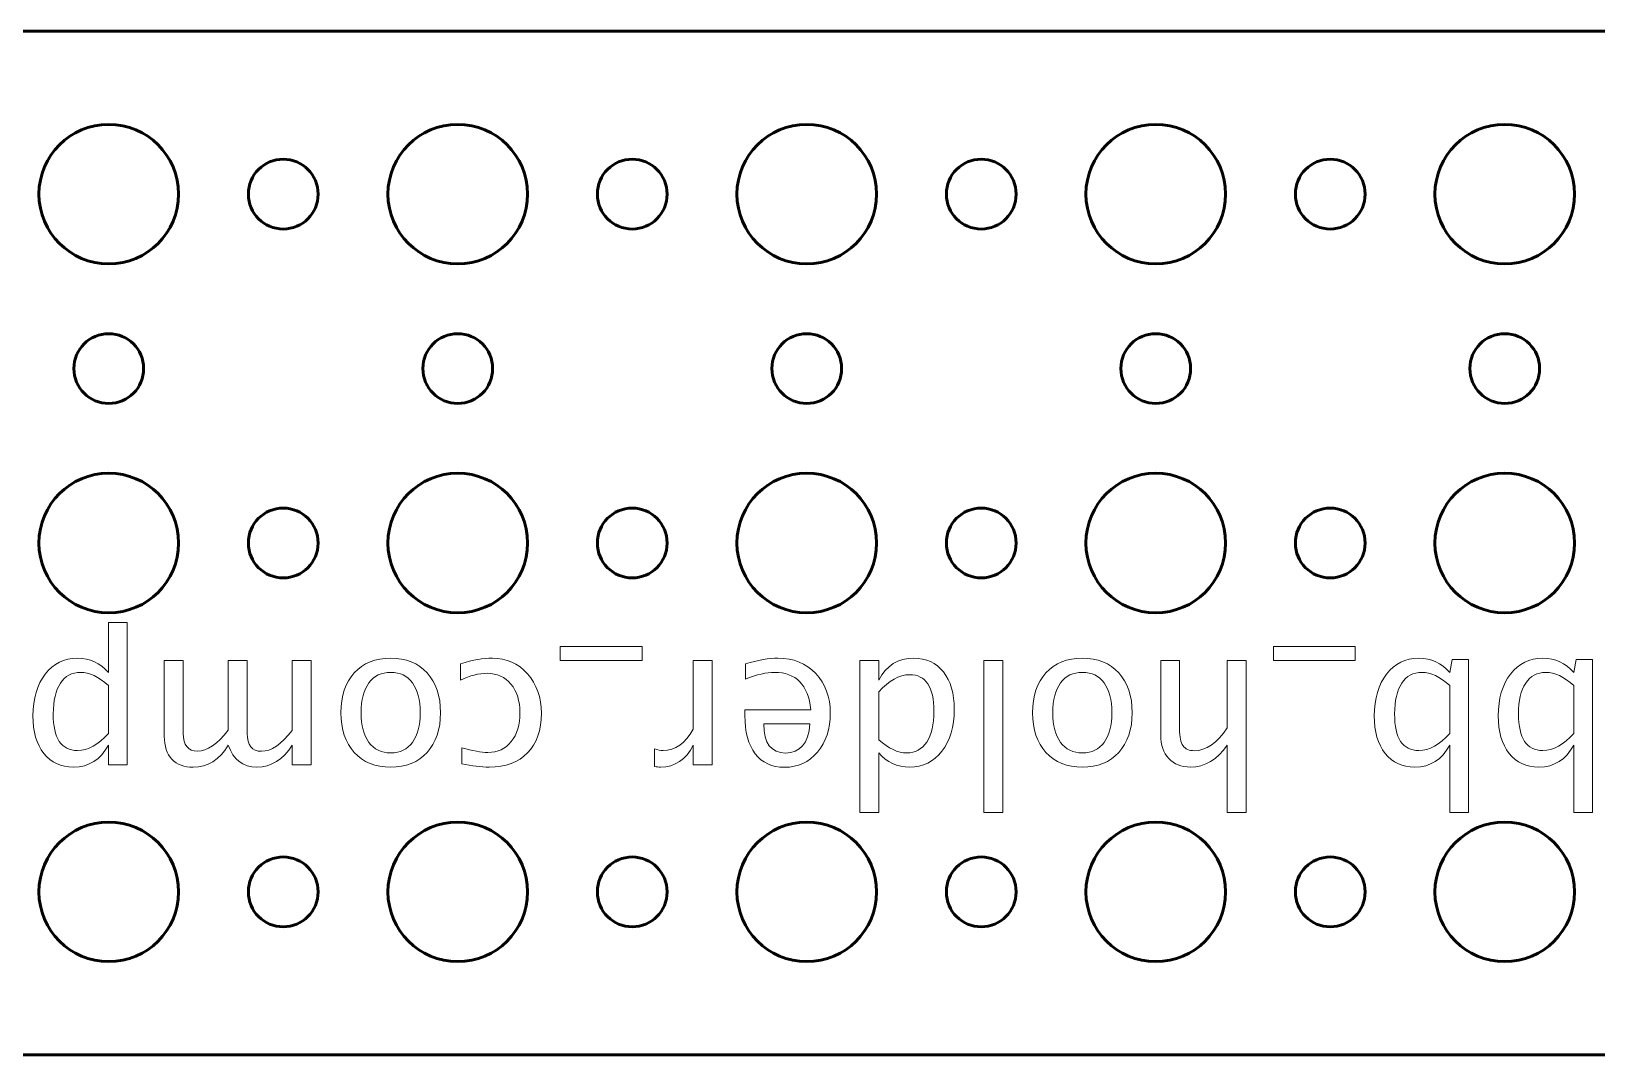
# Model space of a CAD drawing. Header units: centimetres. Extents: x -25.4 to 25.4, y -5.2 to 5.2.
# Drawn here: x 2.67 to 9.4, y 0.8 to 5.2 of the extents above; entities that cross this region are included whole.
import ezdxf

# ---------------------------------------------------------------- set-up
doc = ezdxf.new("R2010")
doc.units = ezdxf.units.CM
doc.header["$MEASUREMENT"] = 0
doc.layers.add('Layer 1', color=7, linetype='Continuous')

msp = doc.modelspace()

# ---------------------------------------------------------------- linework, layer by layer
at = {"layer": 'Layer 1', "lineweight": 53}
for points, knots in [([(15.2, 0.8), (15.2, 0.8), (-15.2, 0.8), (-15.2, 0.8), (-15.2, 0.8), (-15.47614, 0.8), (-15.7, 1.02386), (-15.7, 1.3), (-15.7, 1.3), (-15.7, 1.3), (-15.7, 2.00124), (-15.7, 2.00124), (-15.7, 2.00124), (-15.17095, 2.02729), (-14.75, 2.46449), (-14.75, 3), (-14.75, 3), (-14.75, 3.53551), (-15.17095, 3.97271), (-15.7, 3.99876), (-15.7, 3.99876), (-15.7, 3.99876), (-15.7, 4.7), (-15.7, 4.7), (-15.7, 4.7), (-15.7, 4.97614), (-15.47614, 5.2), (-15.2, 5.2), (-15.2, 5.2), (-15.2, 5.2), (15.2, 5.2), (15.2, 5.2), (15.2, 5.2), (15.47614, 5.2), (15.7, 4.97614), (15.7, 4.7), (15.7, 4.7), (15.7, 4.7), (15.7, 3.99876), (15.7, 3.99876), (15.7, 3.99876), (15.17095, 3.97271), (14.75, 3.53551), (14.75, 3), (14.75, 3), (14.75, 2.46449), (15.17095, 2.02729), (15.7, 2.00124), (15.7, 2.00124), (15.7, 2.00124), (15.7, 1.3), (15.7, 1.3), (15.7, 1.3), (15.7, 1.02386), (15.47614, 0.8), (15.2, 0.8)], [0, 0, 0, 0, 0.0666667, 0.0666667, 0.0666667, 0.0666667, 0.1333333, 0.1333333, 0.1333333, 0.1333333, 0.2, 0.2, 0.2, 0.2, 0.2666667, 0.2666667, 0.2666667, 0.2666667, 0.3333333, 0.3333333, 0.3333333, 0.3333333, 0.4, 0.4, 0.4, 0.4, 0.4666667, 0.4666667, 0.4666667, 0.4666667, 0.5333333, 0.5333333, 0.5333333, 0.5333333, 0.6, 0.6, 0.6, 0.6, 0.6666667, 0.6666667, 0.6666667, 0.6666667, 0.7333333, 0.7333333, 0.7333333, 0.7333333, 0.8, 0.8, 0.8, 0.8, 0.8666667, 0.8666667, 0.8666667, 0.8666667, 1, 1, 1, 1]), ([(2.7, 4.5), (2.7, 4.66569), (2.83431, 4.8), (3, 4.8), (3, 4.8), (3.16569, 4.8), (3.3, 4.66569), (3.3, 4.5), (3.3, 4.5), (3.3, 4.33431), (3.16569, 4.2), (3, 4.2), (3, 4.2), (2.83431, 4.2), (2.7, 4.33431), (2.7, 4.5)], [0, 0, 0, 0, 0.2, 0.2, 0.2, 0.2, 0.4, 0.4, 0.4, 0.4, 0.6, 0.6, 0.6, 0.6, 1, 1, 1, 1]), ([(4.2, 4.5), (4.2, 4.66569), (4.33431, 4.8), (4.5, 4.8), (4.5, 4.8), (4.66569, 4.8), (4.8, 4.66569), (4.8, 4.5), (4.8, 4.5), (4.8, 4.33431), (4.66569, 4.2), (4.5, 4.2), (4.5, 4.2), (4.33431, 4.2), (4.2, 4.33431), (4.2, 4.5)], [0, 0, 0, 0, 0.2, 0.2, 0.2, 0.2, 0.4, 0.4, 0.4, 0.4, 0.6, 0.6, 0.6, 0.6, 1, 1, 1, 1]), ([(5.7, 4.5), (5.7, 4.66569), (5.83431, 4.8), (6, 4.8), (6, 4.8), (6.16569, 4.8), (6.3, 4.66569), (6.3, 4.5), (6.3, 4.5), (6.3, 4.33431), (6.16569, 4.2), (6, 4.2), (6, 4.2), (5.83431, 4.2), (5.7, 4.33431), (5.7, 4.5)], [0, 0, 0, 0, 0.2, 0.2, 0.2, 0.2, 0.4, 0.4, 0.4, 0.4, 0.6, 0.6, 0.6, 0.6, 1, 1, 1, 1]), ([(7.2, 4.5), (7.2, 4.66569), (7.33431, 4.8), (7.5, 4.8), (7.5, 4.8), (7.66569, 4.8), (7.8, 4.66569), (7.8, 4.5), (7.8, 4.5), (7.8, 4.33431), (7.66569, 4.2), (7.5, 4.2), (7.5, 4.2), (7.33431, 4.2), (7.2, 4.33431), (7.2, 4.5)], [0, 0, 0, 0, 0.2, 0.2, 0.2, 0.2, 0.4, 0.4, 0.4, 0.4, 0.6, 0.6, 0.6, 0.6, 1, 1, 1, 1]), ([(8.7, 4.5), (8.7, 4.66569), (8.83431, 4.8), (9, 4.8), (9, 4.8), (9.16569, 4.8), (9.3, 4.66569), (9.3, 4.5), (9.3, 4.5), (9.3, 4.33431), (9.16569, 4.2), (9, 4.2), (9, 4.2), (8.83431, 4.2), (8.7, 4.33431), (8.7, 4.5)], [0, 0, 0, 0, 0.2, 0.2, 0.2, 0.2, 0.4, 0.4, 0.4, 0.4, 0.6, 0.6, 0.6, 0.6, 1, 1, 1, 1]), ([(3.6, 4.5), (3.6, 4.58284), (3.66716, 4.65), (3.75, 4.65), (3.75, 4.65), (3.83284, 4.65), (3.9, 4.58284), (3.9, 4.5), (3.9, 4.5), (3.9, 4.41716), (3.83284, 4.35), (3.75, 4.35), (3.75, 4.35), (3.66716, 4.35), (3.6, 4.41716), (3.6, 4.5)], [0, 0, 0, 0, 0.2, 0.2, 0.2, 0.2, 0.4, 0.4, 0.4, 0.4, 0.6, 0.6, 0.6, 0.6, 1, 1, 1, 1]), ([(5.1, 4.5), (5.1, 4.58284), (5.16716, 4.65), (5.25, 4.65), (5.25, 4.65), (5.33284, 4.65), (5.4, 4.58284), (5.4, 4.5), (5.4, 4.5), (5.4, 4.41716), (5.33284, 4.35), (5.25, 4.35), (5.25, 4.35), (5.16716, 4.35), (5.1, 4.41716), (5.1, 4.5)], [0, 0, 0, 0, 0.2, 0.2, 0.2, 0.2, 0.4, 0.4, 0.4, 0.4, 0.6, 0.6, 0.6, 0.6, 1, 1, 1, 1]), ([(6.6, 4.5), (6.6, 4.58284), (6.66716, 4.65), (6.75, 4.65), (6.75, 4.65), (6.83284, 4.65), (6.9, 4.58284), (6.9, 4.5), (6.9, 4.5), (6.9, 4.41716), (6.83284, 4.35), (6.75, 4.35), (6.75, 4.35), (6.66716, 4.35), (6.6, 4.41716), (6.6, 4.5)], [0, 0, 0, 0, 0.2, 0.2, 0.2, 0.2, 0.4, 0.4, 0.4, 0.4, 0.6, 0.6, 0.6, 0.6, 1, 1, 1, 1]), ([(8.1, 4.5), (8.1, 4.58284), (8.16716, 4.65), (8.25, 4.65), (8.25, 4.65), (8.33284, 4.65), (8.4, 4.58284), (8.4, 4.5), (8.4, 4.5), (8.4, 4.41716), (8.33284, 4.35), (8.25, 4.35), (8.25, 4.35), (8.16716, 4.35), (8.1, 4.41716), (8.1, 4.5)], [0, 0, 0, 0, 0.2, 0.2, 0.2, 0.2, 0.4, 0.4, 0.4, 0.4, 0.6, 0.6, 0.6, 0.6, 1, 1, 1, 1]), ([(2.85, 3.75), (2.85, 3.83284), (2.91716, 3.9), (3, 3.9), (3, 3.9), (3.08284, 3.9), (3.15, 3.83284), (3.15, 3.75), (3.15, 3.75), (3.15, 3.66716), (3.08284, 3.6), (3, 3.6), (3, 3.6), (2.91716, 3.6), (2.85, 3.66716), (2.85, 3.75)], [0, 0, 0, 0, 0.2, 0.2, 0.2, 0.2, 0.4, 0.4, 0.4, 0.4, 0.6, 0.6, 0.6, 0.6, 1, 1, 1, 1]), ([(4.35, 3.75), (4.35, 3.83284), (4.41716, 3.9), (4.5, 3.9), (4.5, 3.9), (4.58284, 3.9), (4.65, 3.83284), (4.65, 3.75), (4.65, 3.75), (4.65, 3.66716), (4.58284, 3.6), (4.5, 3.6), (4.5, 3.6), (4.41716, 3.6), (4.35, 3.66716), (4.35, 3.75)], [0, 0, 0, 0, 0.2, 0.2, 0.2, 0.2, 0.4, 0.4, 0.4, 0.4, 0.6, 0.6, 0.6, 0.6, 1, 1, 1, 1]), ([(5.85, 3.75), (5.85, 3.83284), (5.91716, 3.9), (6, 3.9), (6, 3.9), (6.08284, 3.9), (6.15, 3.83284), (6.15, 3.75), (6.15, 3.75), (6.15, 3.66716), (6.08284, 3.6), (6, 3.6), (6, 3.6), (5.91716, 3.6), (5.85, 3.66716), (5.85, 3.75)], [0, 0, 0, 0, 0.2, 0.2, 0.2, 0.2, 0.4, 0.4, 0.4, 0.4, 0.6, 0.6, 0.6, 0.6, 1, 1, 1, 1]), ([(7.35, 3.75), (7.35, 3.83284), (7.41716, 3.9), (7.5, 3.9), (7.5, 3.9), (7.58284, 3.9), (7.65, 3.83284), (7.65, 3.75), (7.65, 3.75), (7.65, 3.66716), (7.58284, 3.6), (7.5, 3.6), (7.5, 3.6), (7.41716, 3.6), (7.35, 3.66716), (7.35, 3.75)], [0, 0, 0, 0, 0.2, 0.2, 0.2, 0.2, 0.4, 0.4, 0.4, 0.4, 0.6, 0.6, 0.6, 0.6, 1, 1, 1, 1]), ([(8.85, 3.75), (8.85, 3.83284), (8.91716, 3.9), (9, 3.9), (9, 3.9), (9.08284, 3.9), (9.15, 3.83284), (9.15, 3.75), (9.15, 3.75), (9.15, 3.66716), (9.08284, 3.6), (9, 3.6), (9, 3.6), (8.91716, 3.6), (8.85, 3.66716), (8.85, 3.75)], [0, 0, 0, 0, 0.2, 0.2, 0.2, 0.2, 0.4, 0.4, 0.4, 0.4, 0.6, 0.6, 0.6, 0.6, 1, 1, 1, 1]), ([(2.7, 3), (2.7, 3.16569), (2.83431, 3.3), (3, 3.3), (3, 3.3), (3.16569, 3.3), (3.3, 3.16569), (3.3, 3), (3.3, 3), (3.3, 2.83431), (3.16569, 2.7), (3, 2.7), (3, 2.7), (2.83431, 2.7), (2.7, 2.83431), (2.7, 3)], [0, 0, 0, 0, 0.2, 0.2, 0.2, 0.2, 0.4, 0.4, 0.4, 0.4, 0.6, 0.6, 0.6, 0.6, 1, 1, 1, 1]), ([(4.2, 3), (4.2, 3.16569), (4.33431, 3.3), (4.5, 3.3), (4.5, 3.3), (4.66569, 3.3), (4.8, 3.16569), (4.8, 3), (4.8, 3), (4.8, 2.83431), (4.66569, 2.7), (4.5, 2.7), (4.5, 2.7), (4.33431, 2.7), (4.2, 2.83431), (4.2, 3)], [0, 0, 0, 0, 0.2, 0.2, 0.2, 0.2, 0.4, 0.4, 0.4, 0.4, 0.6, 0.6, 0.6, 0.6, 1, 1, 1, 1]), ([(5.7, 3), (5.7, 3.16569), (5.83431, 3.3), (6, 3.3), (6, 3.3), (6.16569, 3.3), (6.3, 3.16569), (6.3, 3), (6.3, 3), (6.3, 2.83431), (6.16569, 2.7), (6, 2.7), (6, 2.7), (5.83431, 2.7), (5.7, 2.83431), (5.7, 3)], [0, 0, 0, 0, 0.2, 0.2, 0.2, 0.2, 0.4, 0.4, 0.4, 0.4, 0.6, 0.6, 0.6, 0.6, 1, 1, 1, 1]), ([(7.2, 3), (7.2, 3.16569), (7.33431, 3.3), (7.5, 3.3), (7.5, 3.3), (7.66569, 3.3), (7.8, 3.16569), (7.8, 3), (7.8, 3), (7.8, 2.83431), (7.66569, 2.7), (7.5, 2.7), (7.5, 2.7), (7.33431, 2.7), (7.2, 2.83431), (7.2, 3)], [0, 0, 0, 0, 0.2, 0.2, 0.2, 0.2, 0.4, 0.4, 0.4, 0.4, 0.6, 0.6, 0.6, 0.6, 1, 1, 1, 1]), ([(8.7, 3), (8.7, 3.16569), (8.83431, 3.3), (9, 3.3), (9, 3.3), (9.16569, 3.3), (9.3, 3.16569), (9.3, 3), (9.3, 3), (9.3, 2.83431), (9.16569, 2.7), (9, 2.7), (9, 2.7), (8.83431, 2.7), (8.7, 2.83431), (8.7, 3)], [0, 0, 0, 0, 0.2, 0.2, 0.2, 0.2, 0.4, 0.4, 0.4, 0.4, 0.6, 0.6, 0.6, 0.6, 1, 1, 1, 1]), ([(3.6, 3), (3.6, 3.08284), (3.66716, 3.15), (3.75, 3.15), (3.75, 3.15), (3.83284, 3.15), (3.9, 3.08284), (3.9, 3), (3.9, 3), (3.9, 2.91716), (3.83284, 2.85), (3.75, 2.85), (3.75, 2.85), (3.66716, 2.85), (3.6, 2.91716), (3.6, 3)], [0, 0, 0, 0, 0.2, 0.2, 0.2, 0.2, 0.4, 0.4, 0.4, 0.4, 0.6, 0.6, 0.6, 0.6, 1, 1, 1, 1]), ([(5.1, 3), (5.1, 3.08284), (5.16716, 3.15), (5.25, 3.15), (5.25, 3.15), (5.33284, 3.15), (5.4, 3.08284), (5.4, 3), (5.4, 3), (5.4, 2.91716), (5.33284, 2.85), (5.25, 2.85), (5.25, 2.85), (5.16716, 2.85), (5.1, 2.91716), (5.1, 3)], [0, 0, 0, 0, 0.2, 0.2, 0.2, 0.2, 0.4, 0.4, 0.4, 0.4, 0.6, 0.6, 0.6, 0.6, 1, 1, 1, 1]), ([(6.6, 3), (6.6, 3.08284), (6.66716, 3.15), (6.75, 3.15), (6.75, 3.15), (6.83284, 3.15), (6.9, 3.08284), (6.9, 3), (6.9, 3), (6.9, 2.91716), (6.83284, 2.85), (6.75, 2.85), (6.75, 2.85), (6.66716, 2.85), (6.6, 2.91716), (6.6, 3)], [0, 0, 0, 0, 0.2, 0.2, 0.2, 0.2, 0.4, 0.4, 0.4, 0.4, 0.6, 0.6, 0.6, 0.6, 1, 1, 1, 1]), ([(8.1, 3), (8.1, 3.08284), (8.16716, 3.15), (8.25, 3.15), (8.25, 3.15), (8.33284, 3.15), (8.4, 3.08284), (8.4, 3), (8.4, 3), (8.4, 2.91716), (8.33284, 2.85), (8.25, 2.85), (8.25, 2.85), (8.16716, 2.85), (8.1, 2.91716), (8.1, 3)], [0, 0, 0, 0, 0.2, 0.2, 0.2, 0.2, 0.4, 0.4, 0.4, 0.4, 0.6, 0.6, 0.6, 0.6, 1, 1, 1, 1]), ([(2.7, 1.5), (2.7, 1.66569), (2.83431, 1.8), (3, 1.8), (3, 1.8), (3.16569, 1.8), (3.3, 1.66569), (3.3, 1.5), (3.3, 1.5), (3.3, 1.33431), (3.16569, 1.2), (3, 1.2), (3, 1.2), (2.83431, 1.2), (2.7, 1.33431), (2.7, 1.5)], [0, 0, 0, 0, 0.2, 0.2, 0.2, 0.2, 0.4, 0.4, 0.4, 0.4, 0.6, 0.6, 0.6, 0.6, 1, 1, 1, 1]), ([(4.2, 1.5), (4.2, 1.66569), (4.33431, 1.8), (4.5, 1.8), (4.5, 1.8), (4.66569, 1.8), (4.8, 1.66569), (4.8, 1.5), (4.8, 1.5), (4.8, 1.33431), (4.66569, 1.2), (4.5, 1.2), (4.5, 1.2), (4.33431, 1.2), (4.2, 1.33431), (4.2, 1.5)], [0, 0, 0, 0, 0.2, 0.2, 0.2, 0.2, 0.4, 0.4, 0.4, 0.4, 0.6, 0.6, 0.6, 0.6, 1, 1, 1, 1]), ([(5.7, 1.5), (5.7, 1.66569), (5.83431, 1.8), (6, 1.8), (6, 1.8), (6.16569, 1.8), (6.3, 1.66569), (6.3, 1.5), (6.3, 1.5), (6.3, 1.33431), (6.16569, 1.2), (6, 1.2), (6, 1.2), (5.83431, 1.2), (5.7, 1.33431), (5.7, 1.5)], [0, 0, 0, 0, 0.2, 0.2, 0.2, 0.2, 0.4, 0.4, 0.4, 0.4, 0.6, 0.6, 0.6, 0.6, 1, 1, 1, 1]), ([(7.2, 1.5), (7.2, 1.66569), (7.33431, 1.8), (7.5, 1.8), (7.5, 1.8), (7.66569, 1.8), (7.8, 1.66569), (7.8, 1.5), (7.8, 1.5), (7.8, 1.33431), (7.66569, 1.2), (7.5, 1.2), (7.5, 1.2), (7.33431, 1.2), (7.2, 1.33431), (7.2, 1.5)], [0, 0, 0, 0, 0.2, 0.2, 0.2, 0.2, 0.4, 0.4, 0.4, 0.4, 0.6, 0.6, 0.6, 0.6, 1, 1, 1, 1]), ([(8.7, 1.5), (8.7, 1.66569), (8.83431, 1.8), (9, 1.8), (9, 1.8), (9.16569, 1.8), (9.3, 1.66569), (9.3, 1.5), (9.3, 1.5), (9.3, 1.33431), (9.16569, 1.2), (9, 1.2), (9, 1.2), (8.83431, 1.2), (8.7, 1.33431), (8.7, 1.5)], [0, 0, 0, 0, 0.2, 0.2, 0.2, 0.2, 0.4, 0.4, 0.4, 0.4, 0.6, 0.6, 0.6, 0.6, 1, 1, 1, 1]), ([(3.6, 1.5), (3.6, 1.58284), (3.66716, 1.65), (3.75, 1.65), (3.75, 1.65), (3.83284, 1.65), (3.9, 1.58284), (3.9, 1.5), (3.9, 1.5), (3.9, 1.41716), (3.83284, 1.35), (3.75, 1.35), (3.75, 1.35), (3.66716, 1.35), (3.6, 1.41716), (3.6, 1.5)], [0, 0, 0, 0, 0.2, 0.2, 0.2, 0.2, 0.4, 0.4, 0.4, 0.4, 0.6, 0.6, 0.6, 0.6, 1, 1, 1, 1]), ([(5.1, 1.5), (5.1, 1.58284), (5.16716, 1.65), (5.25, 1.65), (5.25, 1.65), (5.33284, 1.65), (5.4, 1.58284), (5.4, 1.5), (5.4, 1.5), (5.4, 1.41716), (5.33284, 1.35), (5.25, 1.35), (5.25, 1.35), (5.16716, 1.35), (5.1, 1.41716), (5.1, 1.5)], [0, 0, 0, 0, 0.2, 0.2, 0.2, 0.2, 0.4, 0.4, 0.4, 0.4, 0.6, 0.6, 0.6, 0.6, 1, 1, 1, 1]), ([(6.6, 1.5), (6.6, 1.58284), (6.66716, 1.65), (6.75, 1.65), (6.75, 1.65), (6.83284, 1.65), (6.9, 1.58284), (6.9, 1.5), (6.9, 1.5), (6.9, 1.41716), (6.83284, 1.35), (6.75, 1.35), (6.75, 1.35), (6.66716, 1.35), (6.6, 1.41716), (6.6, 1.5)], [0, 0, 0, 0, 0.2, 0.2, 0.2, 0.2, 0.4, 0.4, 0.4, 0.4, 0.6, 0.6, 0.6, 0.6, 1, 1, 1, 1]), ([(8.1, 1.5), (8.1, 1.58284), (8.16716, 1.65), (8.25, 1.65), (8.25, 1.65), (8.33284, 1.65), (8.4, 1.58284), (8.4, 1.5), (8.4, 1.5), (8.4, 1.41716), (8.33284, 1.35), (8.25, 1.35), (8.25, 1.35), (8.16716, 1.35), (8.1, 1.41716), (8.1, 1.5)], [0, 0, 0, 0, 0.2, 0.2, 0.2, 0.2, 0.4, 0.4, 0.4, 0.4, 0.6, 0.6, 0.6, 0.6, 1, 1, 1, 1])]:
    msp.add_open_spline(points, degree=3, knots=knots, dxfattribs=at)
at = {"layer": 'Layer 1', "color": 5, "lineweight": 9}
for points, knots in [([(3.07975, 2.65809), (3.07975, 2.65809), (3.07975, 2.04594), (3.07975, 2.04594), (3.07975, 2.04594), (3.07975, 2.04594), (2.99847, 2.04594), (2.99847, 2.04594), (2.99847, 2.04594), (2.99847, 2.04594), (2.99847, 2.13075), (2.99847, 2.13075), (2.99847, 2.13075), (2.96517, 2.06796), (2.91507, 2.03663), (2.84833, 2.03663), (2.84833, 2.03663), (2.79428, 2.03663), (2.75181, 2.05625), (2.72076, 2.09562), (2.72076, 2.09562), (2.68972, 2.13499), (2.67419, 2.18875), (2.67419, 2.25691), (2.67419, 2.25691), (2.67419, 2.33113), (2.69183, 2.3911), (2.72697, 2.43654), (2.72697, 2.43654), (2.76211, 2.48212), (2.80839, 2.50484), (2.86568, 2.50484), (2.86568, 2.50484), (2.91888, 2.50484), (2.96319, 2.48452), (2.99847, 2.44374), (2.99847, 2.44374), (2.99847, 2.44374), (2.99847, 2.65809), (2.99847, 2.65809), (2.99847, 2.65809), (2.99847, 2.65809), (3.07975, 2.65809), (3.07975, 2.65809)], [0, 0, 0, 0, 0.0833333, 0.0833333, 0.0833333, 0.0833333, 0.1666667, 0.1666667, 0.1666667, 0.1666667, 0.25, 0.25, 0.25, 0.25, 0.3333333, 0.3333333, 0.3333333, 0.3333333, 0.4166667, 0.4166667, 0.4166667, 0.4166667, 0.5, 0.5, 0.5, 0.5, 0.5833333, 0.5833333, 0.5833333, 0.5833333, 0.6666667, 0.6666667, 0.6666667, 0.6666667, 0.75, 0.75, 0.75, 0.75, 0.8333333, 0.8333333, 0.8333333, 0.8333333, 1, 1, 1, 1]), ([(3.87025, 2.49468), (3.87025, 2.49468), (3.87025, 2.04594), (3.87025, 2.04594), (3.87025, 2.04594), (3.87025, 2.04594), (3.78897, 2.04594), (3.78897, 2.04594), (3.78897, 2.04594), (3.78897, 2.04594), (3.78897, 2.13075), (3.78897, 2.13075), (3.78897, 2.13075), (3.74932, 2.06796), (3.69852, 2.03663), (3.63629, 2.03663), (3.63629, 2.03663), (3.57631, 2.03663), (3.53553, 2.06796), (3.5138, 2.13075), (3.5138, 2.13075), (3.47528, 2.06739), (3.42504, 2.03578), (3.36338, 2.03578), (3.36338, 2.03578), (3.32401, 2.03578), (3.29339, 2.04736), (3.27151, 2.07064), (3.27151, 2.07064), (3.24964, 2.09392), (3.23863, 2.12652), (3.23863, 2.16843), (3.23863, 2.16843), (3.23863, 2.16843), (3.23863, 2.49468), (3.23863, 2.49468), (3.23863, 2.49468), (3.23863, 2.49468), (3.31991, 2.49468), (3.31991, 2.49468), (3.31991, 2.49468), (3.31991, 2.49468), (3.31991, 2.18184), (3.31991, 2.18184), (3.31991, 2.18184), (3.31991, 2.13075), (3.34023, 2.10521), (3.38087, 2.10521), (3.38087, 2.10521), (3.42307, 2.10521), (3.46738, 2.13499), (3.5138, 2.19468), (3.5138, 2.19468), (3.5138, 2.19468), (3.5138, 2.49468), (3.5138, 2.49468), (3.5138, 2.49468), (3.5138, 2.49468), (3.59508, 2.49468), (3.59508, 2.49468), (3.59508, 2.49468), (3.59508, 2.49468), (3.59508, 2.18155), (3.59508, 2.18155), (3.59508, 2.18155), (3.59508, 2.13005), (3.61568, 2.10437), (3.65703, 2.10437), (3.65703, 2.10437), (3.69809, 2.10437), (3.74212, 2.13428), (3.78897, 2.19425), (3.78897, 2.19425), (3.78897, 2.19425), (3.78897, 2.49468), (3.78897, 2.49468), (3.78897, 2.49468), (3.78897, 2.49468), (3.87025, 2.49468), (3.87025, 2.49468)], [0, 0, 0, 0, 0.047619, 0.047619, 0.047619, 0.047619, 0.0952381, 0.0952381, 0.0952381, 0.0952381, 0.1428571, 0.1428571, 0.1428571, 0.1428571, 0.1904762, 0.1904762, 0.1904762, 0.1904762, 0.2380952, 0.2380952, 0.2380952, 0.2380952, 0.2857143, 0.2857143, 0.2857143, 0.2857143, 0.3333333, 0.3333333, 0.3333333, 0.3333333, 0.3809524, 0.3809524, 0.3809524, 0.3809524, 0.4285714, 0.4285714, 0.4285714, 0.4285714, 0.4761905, 0.4761905, 0.4761905, 0.4761905, 0.5238095, 0.5238095, 0.5238095, 0.5238095, 0.5714286, 0.5714286, 0.5714286, 0.5714286, 0.6190476, 0.6190476, 0.6190476, 0.6190476, 0.6666667, 0.6666667, 0.6666667, 0.6666667, 0.7142857, 0.7142857, 0.7142857, 0.7142857, 0.7619048, 0.7619048, 0.7619048, 0.7619048, 0.8095238, 0.8095238, 0.8095238, 0.8095238, 0.8571429, 0.8571429, 0.8571429, 0.8571429, 0.9047619, 0.9047619, 0.9047619, 0.9047619, 1, 1, 1, 1]), ([(4.21174, 2.50484), (4.27764, 2.50484), (4.32985, 2.48381), (4.36824, 2.44176), (4.36824, 2.44176), (4.40676, 2.39971), (4.42595, 2.34256), (4.42595, 2.27045), (4.42595, 2.27045), (4.42595, 2.19849), (4.40676, 2.14148), (4.36824, 2.09957), (4.36824, 2.09957), (4.32985, 2.05766), (4.27764, 2.03663), (4.21174, 2.03663), (4.21174, 2.03663), (4.14584, 2.03663), (4.09363, 2.05766), (4.05525, 2.09957), (4.05525, 2.09957), (4.01673, 2.14148), (3.99753, 2.19849), (3.99753, 2.27045), (3.99753, 2.27045), (3.99753, 2.34256), (4.01673, 2.39971), (4.05525, 2.44176), (4.05525, 2.44176), (4.09363, 2.48381), (4.14584, 2.50484), (4.21174, 2.50484)], [0, 0, 0, 0, 0.1111111, 0.1111111, 0.1111111, 0.1111111, 0.2222222, 0.2222222, 0.2222222, 0.2222222, 0.3333333, 0.3333333, 0.3333333, 0.3333333, 0.4444444, 0.4444444, 0.4444444, 0.4444444, 0.5555556, 0.5555556, 0.5555556, 0.5555556, 0.6666667, 0.6666667, 0.6666667, 0.6666667, 0.7777778, 0.7777778, 0.7777778, 0.7777778, 1, 1, 1, 1]), ([(4.51246, 2.48113), (4.56509, 2.49694), (4.61053, 2.50484), (4.64877, 2.50484), (4.64877, 2.50484), (4.70945, 2.50484), (4.75968, 2.4824), (4.79962, 2.43767), (4.79962, 2.43767), (4.83955, 2.3928), (4.85959, 2.33621), (4.85959, 2.26805), (4.85959, 2.26805), (4.85959, 2.19524), (4.83983, 2.13837), (4.80032, 2.09773), (4.80032, 2.09773), (4.76081, 2.05695), (4.70564, 2.03663), (4.6348, 2.03663), (4.6348, 2.03663), (4.59994, 2.03663), (4.56072, 2.04143), (4.51754, 2.05102), (4.51754, 2.05102), (4.51754, 2.05102), (4.51754, 2.11961), (4.51754, 2.11961), (4.51754, 2.11961), (4.5634, 2.10606), (4.60079, 2.09929), (4.62958, 2.09929), (4.62958, 2.09929), (4.67135, 2.09929), (4.70479, 2.11495), (4.72977, 2.14613), (4.72977, 2.14613), (4.75474, 2.17732), (4.7673, 2.21895), (4.7673, 2.27088), (4.7673, 2.27088), (4.7673, 2.32125), (4.75432, 2.36189), (4.7285, 2.39308), (4.7285, 2.39308), (4.70267, 2.42412), (4.66895, 2.43965), (4.62704, 2.43965), (4.62704, 2.43965), (4.58993, 2.43965), (4.55183, 2.43005), (4.51246, 2.41086), (4.51246, 2.41086), (4.51246, 2.41086), (4.51246, 2.48113), (4.51246, 2.48113)], [0, 0, 0, 0, 0.0666667, 0.0666667, 0.0666667, 0.0666667, 0.1333333, 0.1333333, 0.1333333, 0.1333333, 0.2, 0.2, 0.2, 0.2, 0.2666667, 0.2666667, 0.2666667, 0.2666667, 0.3333333, 0.3333333, 0.3333333, 0.3333333, 0.4, 0.4, 0.4, 0.4, 0.4666667, 0.4666667, 0.4666667, 0.4666667, 0.5333333, 0.5333333, 0.5333333, 0.5333333, 0.6, 0.6, 0.6, 0.6, 0.6666667, 0.6666667, 0.6666667, 0.6666667, 0.7333333, 0.7333333, 0.7333333, 0.7333333, 0.8, 0.8, 0.8, 0.8, 0.8666667, 0.8666667, 0.8666667, 0.8666667, 1, 1, 1, 1]), ([(5.29309, 2.55564), (5.29309, 2.55564), (5.29309, 2.49468), (5.29309, 2.49468), (5.29309, 2.49468), (5.29309, 2.49468), (4.94088, 2.49468), (4.94088, 2.49468), (4.94088, 2.49468), (4.94088, 2.49468), (4.94088, 2.55564), (4.94088, 2.55564), (4.94088, 2.55564), (4.94088, 2.55564), (5.29309, 2.55564), (5.29309, 2.55564)], [0, 0, 0, 0, 0.2, 0.2, 0.2, 0.2, 0.4, 0.4, 0.4, 0.4, 0.6, 0.6, 0.6, 0.6, 1, 1, 1, 1]), ([(5.5938, 2.49468), (5.5938, 2.49468), (5.5938, 2.04594), (5.5938, 2.04594), (5.5938, 2.04594), (5.5938, 2.04594), (5.51252, 2.04594), (5.51252, 2.04594), (5.51252, 2.04594), (5.51252, 2.04594), (5.51252, 2.13075), (5.51252, 2.13075), (5.51252, 2.13075), (5.4802, 2.06796), (5.43336, 2.03663), (5.37183, 2.03663), (5.37183, 2.03663), (5.36351, 2.03663), (5.35476, 2.03734), (5.34573, 2.03875), (5.34573, 2.03875), (5.34573, 2.03875), (5.34573, 2.11481), (5.34573, 2.11481), (5.34573, 2.11481), (5.35984, 2.11015), (5.37225, 2.10775), (5.38298, 2.10775), (5.38298, 2.10775), (5.43463, 2.10775), (5.47781, 2.13823), (5.51252, 2.19933), (5.51252, 2.19933), (5.51252, 2.19933), (5.51252, 2.49468), (5.51252, 2.49468), (5.51252, 2.49468), (5.51252, 2.49468), (5.5938, 2.49468), (5.5938, 2.49468)], [0, 0, 0, 0, 0.0909091, 0.0909091, 0.0909091, 0.0909091, 0.1818182, 0.1818182, 0.1818182, 0.1818182, 0.2727273, 0.2727273, 0.2727273, 0.2727273, 0.3636364, 0.3636364, 0.3636364, 0.3636364, 0.4545455, 0.4545455, 0.4545455, 0.4545455, 0.5454545, 0.5454545, 0.5454545, 0.5454545, 0.6363636, 0.6363636, 0.6363636, 0.6363636, 0.7272727, 0.7272727, 0.7272727, 0.7272727, 0.8181818, 0.8181818, 0.8181818, 0.8181818, 1, 1, 1, 1]), ([(5.73619, 2.48029), (5.7908, 2.49666), (5.8375, 2.50484), (5.87645, 2.50484), (5.87645, 2.50484), (5.94291, 2.50484), (5.99696, 2.48283), (6.03859, 2.43894), (6.03859, 2.43894), (6.08022, 2.39506), (6.1011, 2.33819), (6.1011, 2.2682), (6.1011, 2.2682), (6.1011, 2.20032), (6.08276, 2.14458), (6.04593, 2.10098), (6.04593, 2.10098), (6.0091, 2.05752), (5.96196, 2.03578), (5.90453, 2.03578), (5.90453, 2.03578), (5.8502, 2.03578), (5.80815, 2.05512), (5.77852, 2.09378), (5.77852, 2.09378), (5.74889, 2.13245), (5.73407, 2.1872), (5.73407, 2.25818), (5.73407, 2.25818), (5.73407, 2.25818), (5.73449, 2.28301), (5.73449, 2.28301), (5.73449, 2.28301), (5.73449, 2.28301), (6.01813, 2.28301), (6.01813, 2.28301), (6.01813, 2.28301), (6.00627, 2.39026), (5.95392, 2.44388), (5.86121, 2.44388), (5.86121, 2.44388), (5.8272, 2.44388), (5.78557, 2.43428), (5.73619, 2.41509), (5.73619, 2.41509), (5.73619, 2.41509), (5.73619, 2.48029), (5.73619, 2.48029)], [0, 0, 0, 0, 0.0769231, 0.0769231, 0.0769231, 0.0769231, 0.1538462, 0.1538462, 0.1538462, 0.1538462, 0.2307692, 0.2307692, 0.2307692, 0.2307692, 0.3076923, 0.3076923, 0.3076923, 0.3076923, 0.3846154, 0.3846154, 0.3846154, 0.3846154, 0.4615385, 0.4615385, 0.4615385, 0.4615385, 0.5384615, 0.5384615, 0.5384615, 0.5384615, 0.6153846, 0.6153846, 0.6153846, 0.6153846, 0.6923077, 0.6923077, 0.6923077, 0.6923077, 0.7692308, 0.7692308, 0.7692308, 0.7692308, 0.8461538, 0.8461538, 0.8461538, 0.8461538, 1, 1, 1, 1]), ([(6.30966, 2.49468), (6.30966, 2.49468), (6.30966, 2.41044), (6.30966, 2.41044), (6.30966, 2.41044), (6.34282, 2.47337), (6.39277, 2.50484), (6.45952, 2.50484), (6.45952, 2.50484), (6.5137, 2.50484), (6.55632, 2.48523), (6.58736, 2.44586), (6.58736, 2.44586), (6.61841, 2.40649), (6.63393, 2.35272), (6.63393, 2.28456), (6.63393, 2.28456), (6.63393, 2.21006), (6.61629, 2.15009), (6.58115, 2.10465), (6.58115, 2.10465), (6.54588, 2.05935), (6.49959, 2.03663), (6.44216, 2.03663), (6.44216, 2.03663), (6.38896, 2.03663), (6.34465, 2.05695), (6.30966, 2.09773), (6.30966, 2.09773), (6.30966, 2.09773), (6.30966, 1.8419), (6.30966, 1.8419), (6.30966, 1.8419), (6.30966, 1.8419), (6.22837, 1.8419), (6.22837, 1.8419), (6.22837, 1.8419), (6.22837, 1.8419), (6.22837, 2.49468), (6.22837, 2.49468), (6.22837, 2.49468), (6.22837, 2.49468), (6.30966, 2.49468), (6.30966, 2.49468)], [0, 0, 0, 0, 0.0833333, 0.0833333, 0.0833333, 0.0833333, 0.1666667, 0.1666667, 0.1666667, 0.1666667, 0.25, 0.25, 0.25, 0.25, 0.3333333, 0.3333333, 0.3333333, 0.3333333, 0.4166667, 0.4166667, 0.4166667, 0.4166667, 0.5, 0.5, 0.5, 0.5, 0.5833333, 0.5833333, 0.5833333, 0.5833333, 0.6666667, 0.6666667, 0.6666667, 0.6666667, 0.75, 0.75, 0.75, 0.75, 0.8333333, 0.8333333, 0.8333333, 0.8333333, 1, 1, 1, 1]), ([(6.84306, 2.49468), (6.84306, 2.49468), (6.84306, 1.8419), (6.84306, 1.8419), (6.84306, 1.8419), (6.84306, 1.8419), (6.76178, 1.8419), (6.76178, 1.8419), (6.76178, 1.8419), (6.76178, 1.8419), (6.76178, 2.49468), (6.76178, 2.49468), (6.76178, 2.49468), (6.76178, 2.49468), (6.84306, 2.49468), (6.84306, 2.49468)], [0, 0, 0, 0, 0.2, 0.2, 0.2, 0.2, 0.4, 0.4, 0.4, 0.4, 0.6, 0.6, 0.6, 0.6, 1, 1, 1, 1]), ([(7.18455, 2.50484), (7.25045, 2.50484), (7.30266, 2.48381), (7.34105, 2.44176), (7.34105, 2.44176), (7.37957, 2.39971), (7.39876, 2.34256), (7.39876, 2.27045), (7.39876, 2.27045), (7.39876, 2.19849), (7.37957, 2.14148), (7.34105, 2.09957), (7.34105, 2.09957), (7.30266, 2.05766), (7.25045, 2.03663), (7.18455, 2.03663), (7.18455, 2.03663), (7.11865, 2.03663), (7.06644, 2.05766), (7.02806, 2.09957), (7.02806, 2.09957), (6.98954, 2.14148), (6.97034, 2.19849), (6.97034, 2.27045), (6.97034, 2.27045), (6.97034, 2.34256), (6.98954, 2.39971), (7.02806, 2.44176), (7.02806, 2.44176), (7.06644, 2.48381), (7.11865, 2.50484), (7.18455, 2.50484)], [0, 0, 0, 0, 0.1111111, 0.1111111, 0.1111111, 0.1111111, 0.2222222, 0.2222222, 0.2222222, 0.2222222, 0.3333333, 0.3333333, 0.3333333, 0.3333333, 0.4444444, 0.4444444, 0.4444444, 0.4444444, 0.5555556, 0.5555556, 0.5555556, 0.5555556, 0.6666667, 0.6666667, 0.6666667, 0.6666667, 0.7777778, 0.7777778, 0.7777778, 0.7777778, 1, 1, 1, 1]), ([(7.8887, 2.49468), (7.8887, 2.49468), (7.8887, 1.8419), (7.8887, 1.8419), (7.8887, 1.8419), (7.8887, 1.8419), (7.80742, 1.8419), (7.80742, 1.8419), (7.80742, 1.8419), (7.80742, 1.8419), (7.80742, 2.13075), (7.80742, 2.13075), (7.80742, 2.13075), (7.76438, 2.06796), (7.7116, 2.03663), (7.64923, 2.03663), (7.64923, 2.03663), (7.61, 2.03663), (7.57882, 2.04891), (7.55582, 2.0736), (7.55582, 2.0736), (7.53282, 2.09816), (7.52124, 2.13132), (7.52124, 2.1728), (7.52124, 2.1728), (7.52124, 2.1728), (7.52124, 2.49468), (7.52124, 2.49468), (7.52124, 2.49468), (7.52124, 2.49468), (7.60253, 2.49468), (7.60253, 2.49468), (7.60253, 2.49468), (7.60253, 2.49468), (7.60253, 2.19933), (7.60253, 2.19933), (7.60253, 2.19933), (7.60253, 2.16603), (7.60746, 2.14232), (7.6172, 2.12821), (7.6172, 2.12821), (7.62708, 2.11396), (7.64331, 2.10691), (7.66603, 2.10691), (7.66603, 2.10691), (7.71598, 2.10691), (7.76311, 2.1395), (7.80742, 2.2047), (7.80742, 2.2047), (7.80742, 2.2047), (7.80742, 2.49468), (7.80742, 2.49468), (7.80742, 2.49468), (7.80742, 2.49468), (7.8887, 2.49468), (7.8887, 2.49468)], [0, 0, 0, 0, 0.0666667, 0.0666667, 0.0666667, 0.0666667, 0.1333333, 0.1333333, 0.1333333, 0.1333333, 0.2, 0.2, 0.2, 0.2, 0.2666667, 0.2666667, 0.2666667, 0.2666667, 0.3333333, 0.3333333, 0.3333333, 0.3333333, 0.4, 0.4, 0.4, 0.4, 0.4666667, 0.4666667, 0.4666667, 0.4666667, 0.5333333, 0.5333333, 0.5333333, 0.5333333, 0.6, 0.6, 0.6, 0.6, 0.6666667, 0.6666667, 0.6666667, 0.6666667, 0.7333333, 0.7333333, 0.7333333, 0.7333333, 0.8, 0.8, 0.8, 0.8, 0.8666667, 0.8666667, 0.8666667, 0.8666667, 1, 1, 1, 1]), ([(8.35776, 2.55564), (8.35776, 2.55564), (8.35776, 2.49468), (8.35776, 2.49468), (8.35776, 2.49468), (8.35776, 2.49468), (8.00555, 2.49468), (8.00555, 2.49468), (8.00555, 2.49468), (8.00555, 2.49468), (8.00555, 2.55564), (8.00555, 2.55564), (8.00555, 2.55564), (8.00555, 2.55564), (8.35776, 2.55564), (8.35776, 2.55564)], [0, 0, 0, 0, 0.2, 0.2, 0.2, 0.2, 0.4, 0.4, 0.4, 0.4, 0.6, 0.6, 0.6, 0.6, 1, 1, 1, 1]), ([(8.84488, 2.49976), (8.84488, 2.49976), (8.84488, 1.8419), (8.84488, 1.8419), (8.84488, 1.8419), (8.84488, 1.8419), (8.7636, 1.8419), (8.7636, 1.8419), (8.7636, 1.8419), (8.7636, 1.8419), (8.7636, 2.13075), (8.7636, 2.13075), (8.7636, 2.13075), (8.7303, 2.06796), (8.6802, 2.03663), (8.61346, 2.03663), (8.61346, 2.03663), (8.55941, 2.03663), (8.51694, 2.05625), (8.48589, 2.09562), (8.48589, 2.09562), (8.45485, 2.13499), (8.43932, 2.18875), (8.43932, 2.25691), (8.43932, 2.25691), (8.43932, 2.33113), (8.45696, 2.3911), (8.4921, 2.43654), (8.4921, 2.43654), (8.52724, 2.48212), (8.57352, 2.50484), (8.63081, 2.50484), (8.63081, 2.50484), (8.68401, 2.50484), (8.72832, 2.48452), (8.7636, 2.44374), (8.7636, 2.44374), (8.7636, 2.44374), (8.77348, 2.49976), (8.77348, 2.49976), (8.77348, 2.49976), (8.77348, 2.49976), (8.84488, 2.49976), (8.84488, 2.49976)], [0, 0, 0, 0, 0.0833333, 0.0833333, 0.0833333, 0.0833333, 0.1666667, 0.1666667, 0.1666667, 0.1666667, 0.25, 0.25, 0.25, 0.25, 0.3333333, 0.3333333, 0.3333333, 0.3333333, 0.4166667, 0.4166667, 0.4166667, 0.4166667, 0.5, 0.5, 0.5, 0.5, 0.5833333, 0.5833333, 0.5833333, 0.5833333, 0.6666667, 0.6666667, 0.6666667, 0.6666667, 0.75, 0.75, 0.75, 0.75, 0.8333333, 0.8333333, 0.8333333, 0.8333333, 1, 1, 1, 1]), ([(9.37771, 2.49976), (9.37771, 2.49976), (9.37771, 1.8419), (9.37771, 1.8419), (9.37771, 1.8419), (9.37771, 1.8419), (9.29643, 1.8419), (9.29643, 1.8419), (9.29643, 1.8419), (9.29643, 1.8419), (9.29643, 2.13075), (9.29643, 2.13075), (9.29643, 2.13075), (9.26313, 2.06796), (9.21303, 2.03663), (9.14629, 2.03663), (9.14629, 2.03663), (9.09224, 2.03663), (9.04977, 2.05625), (9.01872, 2.09562), (9.01872, 2.09562), (8.98768, 2.13499), (8.97215, 2.18875), (8.97215, 2.25691), (8.97215, 2.25691), (8.97215, 2.33113), (8.98979, 2.3911), (9.02493, 2.43654), (9.02493, 2.43654), (9.06007, 2.48212), (9.10635, 2.50484), (9.16364, 2.50484), (9.16364, 2.50484), (9.21684, 2.50484), (9.26115, 2.48452), (9.29643, 2.44374), (9.29643, 2.44374), (9.29643, 2.44374), (9.30631, 2.49976), (9.30631, 2.49976), (9.30631, 2.49976), (9.30631, 2.49976), (9.37771, 2.49976), (9.37771, 2.49976)], [0, 0, 0, 0, 0.0833333, 0.0833333, 0.0833333, 0.0833333, 0.1666667, 0.1666667, 0.1666667, 0.1666667, 0.25, 0.25, 0.25, 0.25, 0.3333333, 0.3333333, 0.3333333, 0.3333333, 0.4166667, 0.4166667, 0.4166667, 0.4166667, 0.5, 0.5, 0.5, 0.5, 0.5833333, 0.5833333, 0.5833333, 0.5833333, 0.6666667, 0.6666667, 0.6666667, 0.6666667, 0.75, 0.75, 0.75, 0.75, 0.8333333, 0.8333333, 0.8333333, 0.8333333, 1, 1, 1, 1]), ([(2.99847, 2.38772), (2.95656, 2.42511), (2.91662, 2.44388), (2.87867, 2.44388), (2.87867, 2.44388), (2.84127, 2.44388), (2.81234, 2.42822), (2.79202, 2.39703), (2.79202, 2.39703), (2.77156, 2.36585), (2.7614, 2.32196), (2.7614, 2.26523), (2.7614, 2.26523), (2.7614, 2.16025), (2.79612, 2.10775), (2.86554, 2.10775), (2.86554, 2.10775), (2.91098, 2.10775), (2.95529, 2.13231), (2.99847, 2.18155), (2.99847, 2.18155), (2.99847, 2.18155), (2.99847, 2.38772), (2.99847, 2.38772)], [0, 0, 0, 0, 0.1428571, 0.1428571, 0.1428571, 0.1428571, 0.2857143, 0.2857143, 0.2857143, 0.2857143, 0.4285714, 0.4285714, 0.4285714, 0.4285714, 0.5714286, 0.5714286, 0.5714286, 0.5714286, 0.7142857, 0.7142857, 0.7142857, 0.7142857, 1, 1, 1, 1]), ([(4.21188, 2.44388), (4.17167, 2.44388), (4.14034, 2.42878), (4.11804, 2.39844), (4.11804, 2.39844), (4.09589, 2.36824), (4.08474, 2.32549), (4.08474, 2.27045), (4.08474, 2.27045), (4.08474, 2.21556), (4.09589, 2.17295), (4.11804, 2.14275), (4.11804, 2.14275), (4.14034, 2.11269), (4.17167, 2.09759), (4.21188, 2.09759), (4.21188, 2.09759), (4.25224, 2.09759), (4.28357, 2.11269), (4.30558, 2.14275), (4.30558, 2.14275), (4.32774, 2.17295), (4.33874, 2.21556), (4.33874, 2.27045), (4.33874, 2.27045), (4.33874, 2.32549), (4.32774, 2.36824), (4.30558, 2.39844), (4.30558, 2.39844), (4.28357, 2.42878), (4.25224, 2.44388), (4.21188, 2.44388)], [0, 0, 0, 0, 0.1111111, 0.1111111, 0.1111111, 0.1111111, 0.2222222, 0.2222222, 0.2222222, 0.2222222, 0.3333333, 0.3333333, 0.3333333, 0.3333333, 0.4444444, 0.4444444, 0.4444444, 0.4444444, 0.5555556, 0.5555556, 0.5555556, 0.5555556, 0.6666667, 0.6666667, 0.6666667, 0.6666667, 0.7777778, 0.7777778, 0.7777778, 0.7777778, 1, 1, 1, 1]), ([(6.30966, 2.15333), (6.35185, 2.11622), (6.39178, 2.09759), (6.4296, 2.09759), (6.4296, 2.09759), (6.46685, 2.09759), (6.49564, 2.11311), (6.5161, 2.1443), (6.5161, 2.1443), (6.53656, 2.17534), (6.54672, 2.21937), (6.54672, 2.27638), (6.54672, 2.27638), (6.54672, 2.38123), (6.51201, 2.43372), (6.44244, 2.43372), (6.44244, 2.43372), (6.39729, 2.43372), (6.35298, 2.40903), (6.30966, 2.35978), (6.30966, 2.35978), (6.30966, 2.35978), (6.30966, 2.15333), (6.30966, 2.15333)], [0, 0, 0, 0, 0.1428571, 0.1428571, 0.1428571, 0.1428571, 0.2857143, 0.2857143, 0.2857143, 0.2857143, 0.4285714, 0.4285714, 0.4285714, 0.4285714, 0.5714286, 0.5714286, 0.5714286, 0.5714286, 0.7142857, 0.7142857, 0.7142857, 0.7142857, 1, 1, 1, 1]), ([(7.18469, 2.44388), (7.14448, 2.44388), (7.11315, 2.42878), (7.09085, 2.39844), (7.09085, 2.39844), (7.0687, 2.36824), (7.05755, 2.32549), (7.05755, 2.27045), (7.05755, 2.27045), (7.05755, 2.21556), (7.0687, 2.17295), (7.09085, 2.14275), (7.09085, 2.14275), (7.11315, 2.11269), (7.14448, 2.09759), (7.18469, 2.09759), (7.18469, 2.09759), (7.22505, 2.09759), (7.25638, 2.11269), (7.27839, 2.14275), (7.27839, 2.14275), (7.30055, 2.17295), (7.31155, 2.21556), (7.31155, 2.27045), (7.31155, 2.27045), (7.31155, 2.32549), (7.30055, 2.36824), (7.27839, 2.39844), (7.27839, 2.39844), (7.25638, 2.42878), (7.22505, 2.44388), (7.18469, 2.44388)], [0, 0, 0, 0, 0.1111111, 0.1111111, 0.1111111, 0.1111111, 0.2222222, 0.2222222, 0.2222222, 0.2222222, 0.3333333, 0.3333333, 0.3333333, 0.3333333, 0.4444444, 0.4444444, 0.4444444, 0.4444444, 0.5555556, 0.5555556, 0.5555556, 0.5555556, 0.6666667, 0.6666667, 0.6666667, 0.6666667, 0.7777778, 0.7777778, 0.7777778, 0.7777778, 1, 1, 1, 1]), ([(8.7636, 2.38772), (8.72169, 2.42511), (8.68175, 2.44388), (8.6438, 2.44388), (8.6438, 2.44388), (8.6064, 2.44388), (8.57747, 2.42822), (8.55715, 2.39703), (8.55715, 2.39703), (8.53669, 2.36585), (8.52653, 2.32196), (8.52653, 2.26523), (8.52653, 2.26523), (8.52653, 2.16025), (8.56125, 2.10775), (8.63067, 2.10775), (8.63067, 2.10775), (8.67611, 2.10775), (8.72042, 2.13231), (8.7636, 2.18155), (8.7636, 2.18155), (8.7636, 2.18155), (8.7636, 2.38772), (8.7636, 2.38772)], [0, 0, 0, 0, 0.1428571, 0.1428571, 0.1428571, 0.1428571, 0.2857143, 0.2857143, 0.2857143, 0.2857143, 0.4285714, 0.4285714, 0.4285714, 0.4285714, 0.5714286, 0.5714286, 0.5714286, 0.5714286, 0.7142857, 0.7142857, 0.7142857, 0.7142857, 1, 1, 1, 1]), ([(9.29643, 2.38772), (9.25452, 2.42511), (9.21458, 2.44388), (9.17663, 2.44388), (9.17663, 2.44388), (9.13923, 2.44388), (9.1103, 2.42822), (9.08998, 2.39703), (9.08998, 2.39703), (9.06952, 2.36585), (9.05936, 2.32196), (9.05936, 2.26523), (9.05936, 2.26523), (9.05936, 2.16025), (9.09408, 2.10775), (9.1635, 2.10775), (9.1635, 2.10775), (9.20894, 2.10775), (9.25325, 2.13231), (9.29643, 2.18155), (9.29643, 2.18155), (9.29643, 2.18155), (9.29643, 2.38772), (9.29643, 2.38772)], [0, 0, 0, 0, 0.1428571, 0.1428571, 0.1428571, 0.1428571, 0.2857143, 0.2857143, 0.2857143, 0.2857143, 0.4285714, 0.4285714, 0.4285714, 0.4285714, 0.5714286, 0.5714286, 0.5714286, 0.5714286, 0.7142857, 0.7142857, 0.7142857, 0.7142857, 1, 1, 1, 1]), ([(6.01389, 2.22205), (6.01389, 2.22205), (5.81577, 2.22205), (5.81577, 2.22205), (5.81577, 2.22205), (5.81577, 2.13851), (5.84696, 2.09675), (5.90919, 2.09675), (5.90919, 2.09675), (5.97184, 2.09675), (6.0067, 2.13851), (6.01389, 2.22205)], [0, 0, 0, 0, 0.25, 0.25, 0.25, 0.25, 0.5, 0.5, 0.5, 0.5, 1, 1, 1, 1])]:
    msp.add_open_spline(points, degree=3, knots=knots, dxfattribs=at)

doc.saveas('drawing.dxf')
